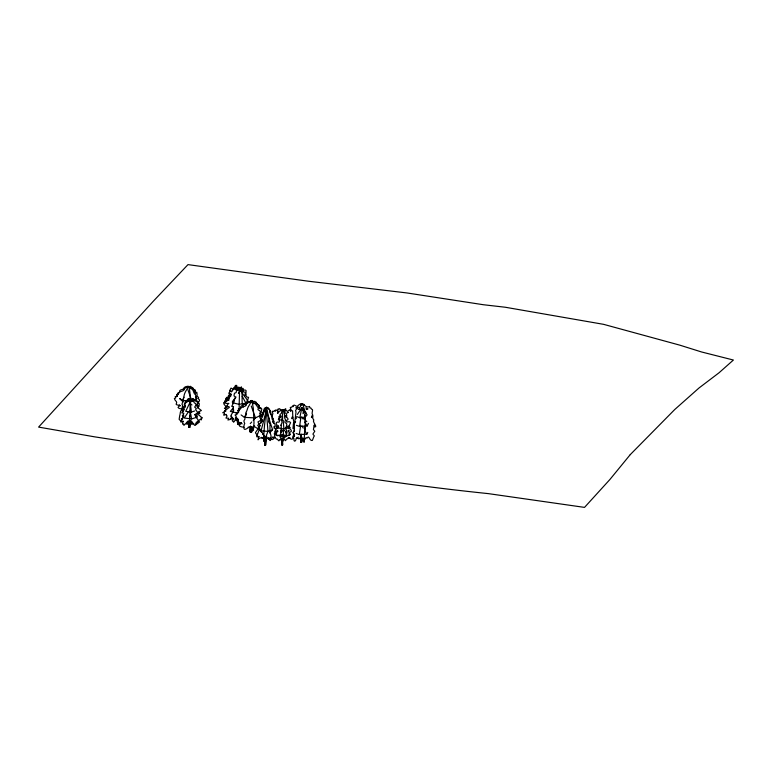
<?xml version="1.0" encoding="UTF-8"?>
<svg xmlns="http://www.w3.org/2000/svg" width="772" height="772" viewBox="0 0 772 772"><rect width="100%" height="100%" fill="white"/><g stroke="black" fill="none" stroke-linecap="round" stroke-linejoin="round"><path stroke-width="1.16" d="M263.474 437.444L263.406 438.39L263.069 437.463M190.201 399.944L190.163 400.996L190.153 398.757M269.36 438.679C268.627 440.995 268.608 437.425 266.842 438.525C265.394 436.836 265.414 442.559 265.443 445.232L264.844 444.904L265.105 438.785M242.196 396.229L245.911 403.158L239.185 404.345L232.469 402.752L232.478 400.909M282.61 415.78L282.581 420.422L278.345 419.534L279.956 416.388M268.733 438.013L268.173 438.853L268.164 437.907M189.497 423.259L189.565 421.502L189.333 427.505L189.526 423.085L189.507 426.482L189.526 423.596L189.555 425.594L189.478 424.822M264.468 425.961L263.763 435.331M189.651 422.805L189.651 423.973L190.24 398.564L190.182 401.99L185.714 411.312L191.427 412.026L194.583 411.003M185.087 403.505L185.328 401.43L187.635 401.836L187.963 398.96L188.696 399.578L187.963 401.363L189.825 399.491L190.25 400.137M238.905 422.188L238.789 424.349L237.892 424.417M191.427 412.026L190.173 402.087C189.314 397.474 191.91 401.141 193.56 400.321C191.784 396.538 194.071 399.838 195.239 400.369C196.31 403.206 198.298 400.012 198.5 402.916L196.522 405.532L198.848 406.294L197.912 407.77L201.395 410.521L198.5 411.92C199.668 412.248 200.72 414.506 198.751 413.406L197.449 414.139C199.88 415.51 200.17 416.426 202.36 417.99C198.722 417.266 203.789 421.28 200.112 419.399L198.771 420.489L199.572 422.159L197.333 422.371L197.941 423.683L195.712 423.288M238.866 422.294L238.76 424.446L237.94 424.262M238.027 424.407L237.95 419.264M238.065 424.291L238.017 419.08M189.101 427.427C189.41 411.794 186.988 429.946 186.679 422.641C186.091 422.873 182.983 427.37 183.804 424.04C181.053 425.468 184.141 421.261 182.221 421.57C177.743 424.513 185.376 415.317 183.504 415.259L182.665 415.761L183.775 413.705C184.151 412.007 181.362 413.975 181.874 412.441L184.421 409.411L183.842 408.118L185.521 406.873L184.276 404.644C184.45 401.951 186.071 404.132 186.708 401.401C188.31 400.977 186.959 398.043 188.773 400.871M190.269 401.102C190.559 395.94 189.362 405.261 191.987 404.943M238.712 422.091L238.152 424.542M189.613 423.867L189.651 422.882M237.467 418.868C235.238 423.095 236.917 418.289 235.344 418.135M238.23 424.503L238.22 422.824M239.243 410.328L239.156 404.422M245.013 394.231L245.959 393.508L246.104 390.564C245.303 389.503 242.591 390.063 242.669 391.539M239.185 404.345L239.542 391.279L238.365 393.189M244.695 395.833L245.313 395.312L245.457 392.388C236.589 389.551 248.565 399.124 247.416 401.527L246.857 402.299A1.438 1.177 59.1 0 0 246.615 403.331L246.673 403.505M190.124 400.745L190.298 399.751L190.279 400.321M191.041 401.98C188.329 402.733 191.475 401.257 190.23 399.452M242.736 390.912L242.476 388.644L241.25 389.889L241.356 391.163C243.122 395.341 240.999 401.199 243.161 407.22M189.024 427.456L189.526 427.283L189.497 421.966M250.427 427.205L250.022 431.587L251.672 432.03L252.087 426.646M250.929 427.408L250.524 425.999M251.547 427.157L251.575 431.529L250.466 432.088C253.67 418.627 241.588 437.676 244.261 424.359C245.998 423.124 242.215 422.072 244.956 419.022C244.213 416.87 247.079 415.413 245.814 413.03L245.93 412.46C247.503 410.347 247.098 408.195 249.086 405.493C249.568 405.039 251.971 399.163 253.37 401.44C257.201 400.639 253.872 403.65 256.825 405.754C257.558 407.587 258.958 407.433 257.925 409.517C259.218 411.042 259.855 409.826 260.26 411.872L260.154 413.879C259.633 414.487 260.55 416.301 261.418 416.59M238.558 424.532L238.644 422.853M238.403 422.072L238.596 424.581M187.692 421.165L189.381 422.216L189.13 427.273L189.642 427.466C190.23 412.094 191.552 429.946 192.498 422.651C193.241 424.04 195.76 427.032 195.48 424.436C197.96 425.7 195.084 421.512 197.072 421.975C199.166 424.455 197.449 420.373 198.269 420.441C197.96 418.926 193.984 415.963 196.165 415.597L196.783 416.301M189.661 427.36L190.153 421.676L191.35 421.155M183.369 408.301L182.771 411.177M236.84 417.942L236.956 418.926L237.409 418.713M301.678 439.606L301.553 441.893L300.964 442.202L301.09 436.498C298.754 440.069 299.324 438.544 296.728 438.1M273.597 423.481L273.906 421.531L272.584 421.029M301.987 439.779L301.833 442.047L300.771 442.095L300.839 436.363M263.725 435.533L263.696 441.323L264.478 438.486L265.124 439.056L264.622 445.019L265.664 445.116L265.944 437.985M250.794 430.95L251.112 432.146L251.334 426.733L253.361 430.506L254.007 422.844L253.332 408.282L251.788 400.456L251.498 401.102M232.15 417.227L230.934 419.302L227.894 420.007L228.773 418.26L225.974 418.096L227.122 415.867L226.312 415.461L226.457 414.487L225.53 414.506C220.715 417.131 227.489 411.717 222.799 412.779C225.627 410.665 226.225 409.343 229.332 407.462L228.908 406.535L226.235 406.979L228.194 403.91L224.662 402.926L229.448 398.796L227.875 397.464L226.37 397.406L227.093 398.825M244.048 427.398C243.17 427.003 236.599 426.549 240.391 424.166C243.817 422.197 238.114 423.674 237.081 421.83C239.021 419.929 236.917 418.077 235.778 417.691C238.191 417.285 232.864 414.207 236.232 414.825L237.033 414.381L235.991 412.866L238.461 412.383L239.021 409.893L240.661 408.485C241.887 405.956 244.377 407.577 246.393 405.068C245.814 403.766 244.618 403.563 247.783 402.714C249.472 403.216 250.591 400.041 251.238 401.102M303.618 404.808C303.357 404.152 301.649 403.611 301.997 404.991M296.429 425.333L299.584 426.414L300.945 417.073M296.158 433.488L299.314 434.568L300.675 425.227M189.555 422.602L191.244 421.097M239.002 393.305L239.117 392.079L239.281 393.334M266.794 408.079C269.853 407.211 270.982 413.753 271.638 416.562M305.152 412.624C305.654 410.694 306.609 414.168 305.22 412.856M285.408 435.833C284.772 438.959 281.394 439.278 282.716 444.855L281.761 444.74L281.828 439.519C279.02 440.407 280.661 439.181 282.07 439.403L282.455 444.981C281.626 440.455 284.135 438.959 283.797 435.601M301.775 437.724L301.601 442.173L300.684 441.931L300.839 435.205M275.247 430.342C275.334 428.209 279.85 428.219 278.441 426.105C277.187 426.54 276.463 427.997 276.926 426.115C277.823 424.6 274.494 423.201 277.351 421.995C280.439 422.921 279.232 420.808 278.914 418.685C284.578 414.574 276.781 416.639 281.384 413.396L281.905 410.897C287.869 410.704 285.495 406.41 284.588 410.386M192.17 401.073C193.984 398.304 191.166 399.211 192.199 401.459C190.945 399.24 189.217 399.018 190.173 401.99M265.877 412.788L266.292 410.492L267.035 412.75M191.138 400.977L192.17 398.902L191.919 401.102M299.797 417.768L301.871 407.722L307.121 414.902L305.307 417.044L299.797 417.768L297.017 416.697M275.064 431.21L275.15 432.59L274.311 433.41L274.948 437.367L273.703 436.952L273.568 438.023L272.497 437.02L271.319 439.017L269.872 438.39M303.039 412.721L303.049 413.647M294.479 424.282L293.978 424.127M240.98 391.076L242.717 388.702L242.437 391.713M266.822 412.73L266.292 410.492L261.081 430.757L264.767 436.827M240.343 391.047L241.414 386.888L241.096 390.796M192.382 421.917C190.423 422.757 192.045 423.77 193.811 423.5M277.447 413.049C278.325 411.1 276.916 408.851 278.354 409.035C279.223 409.971 278.788 407.79 280.014 409.035C280.583 411.466 285.042 409.131 284.289 413.753C285.63 416.668 283.43 416.349 285.65 420.084C284.279 422.023 284.868 423.201 286.402 423.162C287.599 425.372 285.659 426.144 286.296 428.209C283.179 425.082 288.477 432.03 286.673 433.652L285.939 433.603L286.682 436.055L285.582 436.759L283.633 434.559M267.324 438.033C269.283 437.724 271.078 444.247 270.046 437.57C272.477 437.743 269.997 433.758 270.171 431.809C269.66 428.788 270.161 428.778 269.939 425.719C271.3 423.731 267.17 422.062 268.936 420.219C270.026 421.271 267.286 412.065 267.401 411.071C266.958 405.213 263.204 407.568 263.513 412.557M290.494 411.013C292.405 409.691 288.603 406.815 291.227 407.346C292.048 407.539 292.8 404.596 292.993 406.69C293.698 402.405 296.873 408.475 298.088 405.532C303.058 400.34 305.451 409.189 309.533 406.429C309.939 409.671 310.904 406.526 311.415 409.092C314.3 409.141 310.672 413.194 312.824 415.24L312.747 418.395L313.808 419.949C311.791 421.647 318.247 427.321 314.687 426.964C314.021 421.744 313.934 427.891 313.413 429.531L314.783 431.249L313.48 433.208C311.483 434.646 315.738 435.466 313.828 436.662L312.39 440.436L311.473 440.455C309.514 440.204 309.032 435.07 307.401 437.83L306.889 437.985C305.345 436.334 305.828 440.436 304.293 438.766M282.176 434.356C278.702 442.452 282.349 424.339 280.931 425.237M282.176 435.022L282.021 444.99L282.465 439.403C283.276 438.071 282.986 441.121 283.382 439.519M260.212 408.89C260.888 406.979 258.244 408.726 258.967 406.082M227.113 405.782L226.814 407.298L224.391 408.301L226.321 409.015L224.768 410.81L225.81 411.244M247.233 403.602C245.602 401.604 247.349 401.459 250.514 401.594M266.012 408.291C265.269 411.129 263.783 411.553 265.732 408.668C267.382 405.561 268.878 408.919 269.737 410.308M306.339 409.546L306.011 407.548M293.611 431.934C292.376 433.903 296.313 434.038 293.186 436.325L292.598 438.843L291.748 439.229C289.896 439.461 289.046 435.485 287.937 438.515L287.454 438.853C286.036 438.255 285.65 442.578 284.8 439.673L282.793 439.5L282.523 444.73L281.664 444.884C284.057 439.442 278.383 438.303 280.641 435.041M261.418 432.137L258.774 428.344L260.106 425.189M260.984 423.095L262.316 419.939M298.291 437.077C297.847 438.94 296.11 436.354 295.879 439.915C294.75 442.346 293.592 440.937 293.978 438.814L293.177 436.962L294.219 434.848L293.196 433.208L294.267 429.927L294.113 425.459L293.283 428.74L293.032 427.92L293.331 424.918L294.624 423.317L296.023 411.997L295.531 410.646L297.037 408.243L297.49 408.89L297.886 406.979L299.565 407.819L301.784 404.19L302.817 404.364L305.017 411.544L305.239 429.078L305.104 429.859L304.95 426.53L304.062 442.327L303.203 438.12L302.277 439.741L301.524 436.547L301.08 441.854L301.022 433.97M188.426 401.006L188.32 398.796L189.236 400.929M283.208 430.38L284.588 430.786M261.756 419.611L257.973 421.937L258.832 423.982L257.703 425.536L258.726 426.289L257.964 429.029L255.445 432.629L256.063 433.854L257.452 434.231M191.871 388.384C190.501 382.063 184.875 391.809 184.257 394.83C183.717 397.686 183.032 400.996 181.951 404.325C184.016 405.358 180.079 409.073 183.35 410.945M269.795 412.595C268.83 411.032 271.04 412.123 269.824 410.395M294.528 421.647L293.263 424.253L295.618 421.753M299.584 426.414L307.188 425.97L308.453 423.355M299.314 434.568L306.918 434.115L307.758 432.378M265.79 408.494L266.533 407.047L264.458 425.951M300.694 404.364L300.597 404.953M179.847 398.564L182.366 400.436L184.025 397.252M241.115 414.931L244.386 417.363L246.548 413.223M265.983 436.904L265.047 445.251L265.163 437.801L264.352 439.181L264.285 437.502L262.104 438.457L261.119 437.705L259.189 438.39L258.07 439.837L258.813 436.489L257.53 436.46L257.018 435.427L259.817 428.238L258.938 427.842L259.923 425.922L259.209 424.127L262.326 421.049L261.708 419.514L260.675 419.534L262.519 416.774C262.818 414.892 264.574 411.042 264.497 410.279C264.149 410.434 261.718 413.319 262.277 415.645M196.638 415.751L197.005 416.147L196.001 414.033C195.741 412.306 198.452 414.448 198.047 412.875L195.615 409.71L196.3 408.446L194.65 407.114L196.088 404.962C196.194 402.241 194.226 404.374 193.791 401.594L192.875 400.572L193.869 401.044M190.173 398.757C190.317 395.196 189.873 391.578 189.352 389.223C190.588 384.234 182.009 387.033 184.797 388.683C182.53 390.082 181.845 388.885 179.799 390.545C180.079 393.701 176.305 392.234 177.965 394.424M225.299 408.012C227.084 405.522 223.262 405.406 223.697 402.482C226.292 403.158 223.986 401.536 224.652 400.919C227.595 401.112 225.714 399.365 227.325 397.754L228.946 397.155L229.38 395.592L230.596 396.075M300.733 409.575L301.871 407.722L303.772 412.904M195.818 393.315C196.821 391.443 194.1 393.209 194.92 391.047M232.469 402.752L236 397.02M304.39 405.618L304.197 404.432L300.964 404.123M273.992 426.54L274.166 427.466A1.129 0.868 -60.8 0 0 274.05 428.19M254.557 425.893L253.573 426.559M257.443 434.578C256.043 438.023 256.989 436.556 259.035 436.662M188.638 411.437L184.276 418.028L191.61 418.945L196.985 417.189L195.036 414.506M297.374 414.429L301.871 407.722L302.489 410.028M284.521 410.598L283.691 409.507L283.189 410.762L282.581 409.527L278.653 411.746L275.884 409.807L275.286 411.322L274.533 410.405L273.78 411.515L272.728 411.167L272.14 411.611L272.902 413.589L271.927 416.523M266.041 437.589L265.578 444.971L264.709 445.164L264.806 438.824M289.249 426.173L289.925 427.794L283.893 428.971L276.858 427.698L278.248 425.845M183.34 416.793L183.321 417.565M281.452 430.168C279.435 430.506 283.864 431.278 282.137 430.409M184.923 405.039L184.865 406.516M233.298 407.934L230.326 411.37L237.853 413.155M266.822 436.209L265.385 437.84L267.981 431.432L266.292 410.492M269.698 432.957L272.574 429.695L267.768 415.008M177.985 394.56L176.537 394.424L177.415 396.316M250.253 423.616L251.749 421.985M253.235 420.354L255.464 417.913L261.65 414.834L259.99 413.31M236.946 387.11L236.763 385.508L235.923 385.286L235.055 386.029L235.45 387.004M292.993 432.407L294.566 430.737M233.434 418.356L233.298 419.592M229.776 394.704L228.937 394.955C225.356 399.983 235.441 395.119 228.763 393.334L228.966 392.803C230.78 392.697 228.589 389.185 230.645 391.124L232.14 391.298L233.289 389.281C236.319 389.744 233.569 387.255 235.508 386.454C239.561 386.212 231.706 392.079 238.191 388.654C237.593 384.938 237.554 390.381 236.367 390.786C236.724 393.759 234.62 392.35 234.36 393.575L233.984 395.891L235.113 396.692L235.209 398.072L233.655 399.896L234.167 401.517L231.735 406.381L233.52 406.516L232.469 410.019L233.25 409.266C235.035 409.951 231.175 414.197 230.722 416.262C233.163 415.23 229.081 421.203 231.986 417.662C233.887 417.633 230.722 422.303 233.482 421.078C232.401 425.391 237.94 415.751 235.084 419.244M258.263 429.049L254.403 426.52L253.698 427.167M238.374 387.911L239.378 387.602L240.304 388.779L239.764 391.308M256.584 404.345C258.031 401.913 256.796 405.667 258.659 405.078L258.9 405.744M193.579 401.006L197.121 398.275L195.441 396.74M259.749 416.301L261.65 414.834M184.971 404.586C185.251 406.728 182.25 406.313 182.79 408.272L183.234 408.957A1.1 1.023 -0.9 0 1 183.398 409.797C179.432 409.45 180.638 413.782 179.731 415.548L179.133 419.341L180.484 420.692A1.168 1.09 -0.9 0 1 181.623 420.663L181.304 421.174L182.076 421.174M197.555 407.925C199.089 406.786 200.315 402.318 198.076 403.109C197.362 401.961 201.617 400.967 198.25 398.642C199.823 396.818 195.972 396.673 197.169 395.148L196.841 392.282L195.094 392.465L195.268 390.024L194.255 390.207L192.566 387.438L190.414 388.384L188.021 386.318L186.39 387.708L183.929 388.055L183.109 389.078L184.296 389.185L184.083 389.928C182.288 391.915 180.233 390.748 179.181 392.851L178.197 393.353C176.778 395.177 178.207 396.74 175.186 396.596C176.334 398.14 175.736 398.005 174.375 398.42C174.829 401.382 177.927 401.064 176.122 404.248C176.942 405.86 181.999 404.518 178.95 406.255C175.891 408.398 181.719 409.025 183.051 409.006M248.15 427.196L250.157 427.138L249.848 431.886L251.797 431.809L251.807 426.955M294.508 430.612L294.19 431.23M190.269 399.568L189.632 400.417L190.221 401.836M290.195 438.062L288.786 438.361L288.448 437.512M272.13 417.189L273.105 419.292L272.12 417.999M250.726 401.035C252.753 400.9 253.94 404.827 256.323 402.154C256.082 404.866 260.675 404.856 258.938 406.583L259.286 408.031C261.38 407.973 260.907 407.693 261.814 409.15L261.158 411.698L262.789 413.551M280.091 439.538L279.541 439.779C278.451 442.771 278.132 438.371 276.579 439.075L276.067 438.757C274.89 435.697 273.684 439.963 271.696 439.635L270.354 438.081M280.091 434.964L277.505 435.784L275.459 434.684L276.926 432.581L275.006 431.866L275.942 431.693L275.643 431.114A1.129 1.042 28.9 0 1 275.739 430.255C276.038 428.489 273.935 427.968 274.745 426.964C275.266 424.87 275.488 424.272 273.751 422.805L272.468 421.879C273.906 421.329 274.9 421.531 272.111 419.244M272.574 429.695L267.981 431.432L261.081 430.757L258.774 428.344M237.265 388.548L236.164 388.673L235.827 387.969M228.869 403.428L227.508 403.409M195.297 394.357L196.049 396.219C194.467 399.018 200.469 404.007 196.175 404.846M197.178 406.815L197.815 405.956L196.57 405.734M275.942 433.478L276.608 435.109L283.652 436.383L289.674 435.205L288.998 433.575M195.47 394.318C193.251 394.376 193.946 388.567 190.771 388.712C189.236 386.859 187.692 385.267 187.837 387.158M246.654 403.611L245.477 404.943L243.431 403.881L242.997 405.589L241.385 405.792C239.581 407.037 241.752 409.063 239.445 408.938L238.394 408.668L238.982 410.057M192.624 389.32C194.1 387.351 192.913 390.256 194.563 389.937L194.766 390.507M230.915 394.202L231.455 394.193M293.254 435.533L294.431 436.605M230.037 393.981C228.695 394.878 231.716 397.368 227.663 398.178L226.196 398.323L226.254 399.24L228.85 400.475M189.767 427.36L189.053 427.341L189.343 422.255L186.949 421.937M182.366 400.436L187.104 400.668M244.386 417.363L255.464 417.913L251.257 406.024M261.496 437.377L261.998 437.435M264.584 438.911L263.773 438.708L264.207 437.27M245.274 394.212L246.152 394.502L245.892 395.447L246.895 397.059L248.594 397.339L247.706 399.935A1.438 1.293 -36.9 0 0 247.407 400.764M182.568 418.453L181.333 418.723L182.636 418.916M239.667 391.172C238.394 391.915 239.175 384.485 238.673 387.92M285.891 410.212L286.759 410.752C287.387 413.454 290.639 406.883 290.34 411.013C291.324 409.16 291.314 411.727 292.617 410.762C292.607 414.477 292.762 419.949 294.479 423.133M183.456 421.329L182.887 421.165M235.016 387.756L233.916 387.525L232.874 389.233C230.037 387.206 231.407 388.306 230.008 389.87L231.484 391.915M238.924 410.791L237.564 410.328L238.596 412.547M294.508 428.817L293.457 428.248L294.171 426.491M239.783 391.23L239.416 388.345L239.745 387.785L240.719 390.825L240.603 387.38L241.192 390.053M260.897 420.393L260.511 421.145M242.109 423.857L240.932 422.718M255.667 403.37L253.505 403.766L251.421 400.639L249.53 401.71L247.426 401.044M262.962 413.85C261.438 413.348 263.744 415.905 261.853 415.587L259.682 417.777L261.428 418.685M286.113 435.003L288.072 435.572L290.475 434.385L288.96 432.339L290.378 432.011C294.943 430.535 282.031 424.089 289.297 427.07C289.268 425.16 289.78 424.349 290.61 422.689C289.307 419.958 285.891 424.079 286.634 420.306C291.681 418.791 281.278 415.114 286.788 415.838L286.325 413.56L284.723 412.759L285.129 411.148L283.121 410.723L281.722 420.161L282.002 422.709L280.873 425.208M188.32 401.093L186.727 400.234L186.573 401.932M226.534 399.153L225.665 398.825L226.707 400.938M179.847 398.863L183.196 401.932M303.56 418.395L306.822 421.705M179.413 405.01L180.204 405.86M194.621 414.641L196.985 417.189M288.41 425.922L289.925 427.794M182.327 415.346L183.63 417.131M270.229 413.464C271.918 414.458 273.809 421.145 272.111 418.173M262.741 434.038L264.063 435.939M241.211 422.68L241.549 422.718M301.727 416.909L302.942 418.926M304.757 421.946L307.188 425.97M302.064 426.067L303.271 428.084M304.486 430.091L306.918 434.115M276.183 426.076L276.858 427.698M263.87 437.251L264.236 437.83L264.275 437.222M304.544 414.969L305.307 417.044M187.914 389.821L191.446 399.8M242.755 390.825C243.971 387.1 241.597 387.505 241.211 391.23M190.095 410.723L191.61 418.945M283.208 420.412L283.893 428.971M283.131 429.965L283.652 436.383M285.872 432.571L285.891 431.307L285.872 432.571M286.644 416.735C285.457 418.096 286.171 414.892 286.644 416.735M189.844 416.697L189.873 416.089L189.844 416.697M298.832 409.343L299.478 408.726L298.832 409.343M303.454 409.228L303.647 410.115L303.454 409.228M265.915 411.138L265.915 411.138M295.753 416.697L295.879 418.685L295.753 416.697M292.298 417.005C290.301 420.875 293.9 416.793 292.298 417.005M304.65 417.536L304.506 419.505L304.65 417.536M312.081 415.925C309.939 419.408 313.847 416.291 312.081 415.925M240.015 388.393L239.542 391.153L240.381 388.577L239.339 387.689L238.239 388.306L237.515 390.593L239.262 387.93L240.015 388.393M281.22 432.252C280.825 434.047 281.018 429.936 281.22 432.252M279.078 416.89C280.313 418.221 279.763 415.018 279.078 416.89M288.303 412.441L287.319 412.75L288.303 412.441M307.816 408.909C306.6 409.951 306.619 407.288 307.816 408.909M277.804 431.23C276.521 432.86 276.955 428.585 277.804 431.23M278.634 412.692L277.486 412.759L278.634 412.692M297.278 407.616L296.004 407.905L297.278 407.616M282.928 430.564C283.681 432.223 284.241 429.801 282.928 430.564M288.361 430.438C287.686 433.169 290.34 429.213 288.361 430.438M630.261 454.621L609.928 479.47L584.529 507.387L488.28 493.617A2546.471 2289.607 40.3 0 1 333.793 472.86L291.343 467.156L94.541 436.827L38.6 427.099L153.319 301.225L188.001 264.613L308.327 281.211L406.834 292.935L483.368 304.728L505.255 307.237L603.588 324.337L679.833 345.161L701.574 351.974L733.4 360.032L719.021 372.789L699.007 387.988L674.776 409.488L630.261 454.621"/></g></svg>
